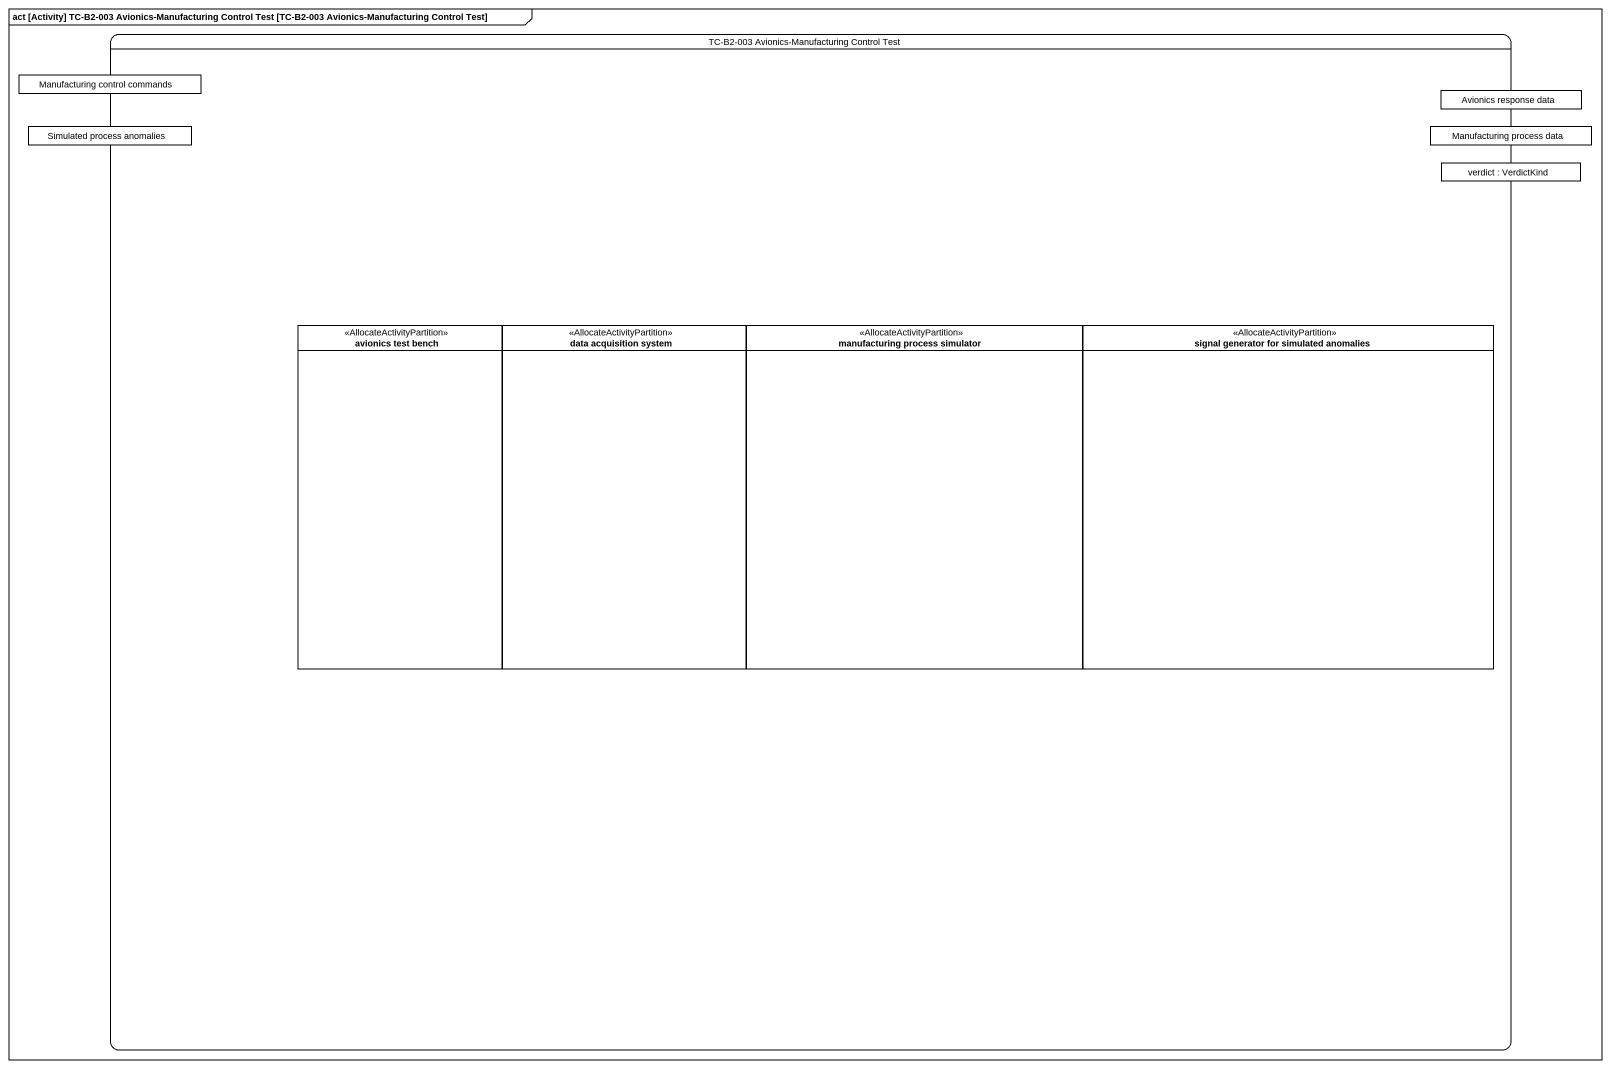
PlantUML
@startuml
mainframe act [Activity] TC-B2-003 Avionics-Manufacturing Control Test [TC-B2-003 Avionics-Manufacturing Control Test]
hide empty description
state "TC-B2-003 Avionics-Manufacturing Control Test" as TC_B2_003_Avionics {
  state "Manufacturing control commands" as Manufacturing_control <<object>>
  state "Simulated process anomalies" as Simulated_process_anomalies <<object>>
  state "Manufacturing process data" as Manufacturing_process_data <<object>>
  state "Avionics response data" as Avionics_response_data <<object>>
  state "verdict : VerdictKind" as verdict <<object>>
  state "avionics test bench" as avionics_test_bench <<AllocateActivityPartition>>
  state "data acquisition system" as data_acquisition_system <<AllocateActivityPartition>>
  state "manufacturing process simulator" as manufacturing_process <<AllocateActivityPartition>>
  state "signal generator for simulated anomalies" as signal_generator_for <<AllocateActivityPartition>>
}
@enduml
